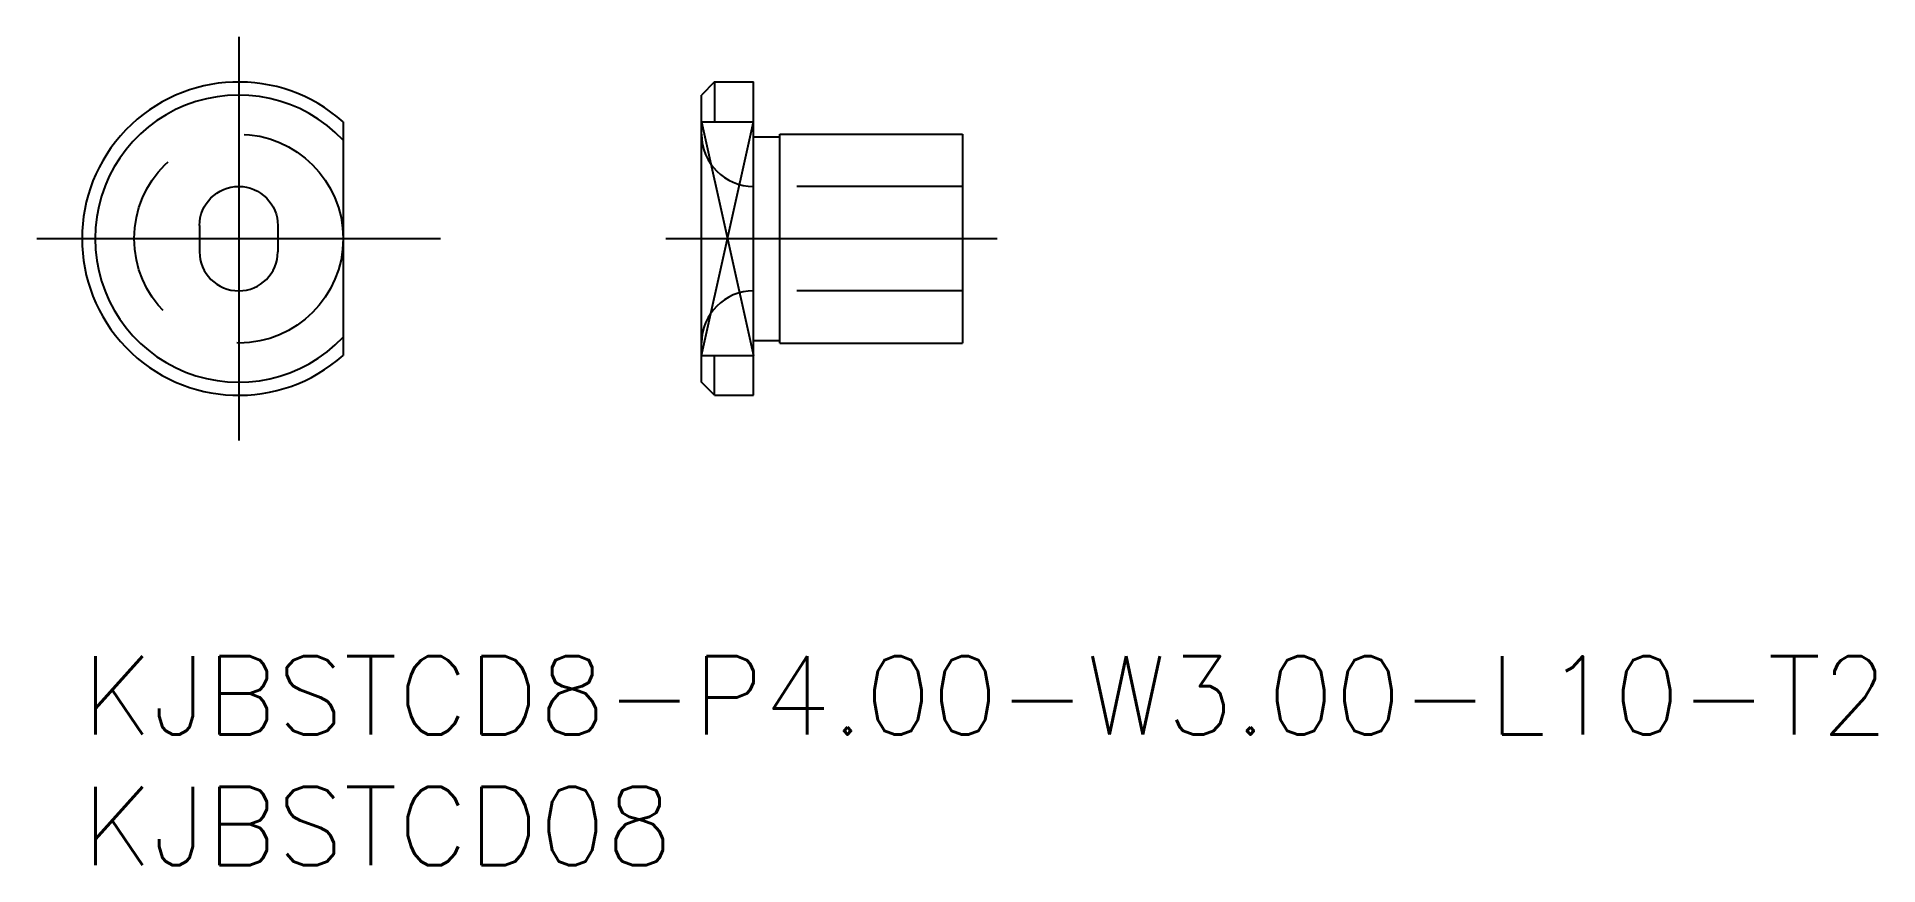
# Model space of a CAD drawing. Extents: x -1.7 to 68.8, y -8 to 23.7.
import ezdxf

# ---------------------------------------------------------------- set-up
doc = ezdxf.new("R2010")
doc.units = 0
doc.header["$LTSCALE"] = 0.5
doc.linetypes.add('CENTER', pattern=[50.8, 31.75, -6.35, 6.35, -6.35])
doc.linetypes.add('DASHED', pattern=[19.05, 12.7, -6.35])
for name, color, linetype in [('MSM_CENTER', 1, 'CENTER'), ('MSM_CONTINUOUS', 7, 'CONTINUOUS'), ('MSM_DASHED', 4, 'DASHED'), ('MSM_NARROW', 5, 'CONTINUOUS'), ('MSM_PART_NUMBER', 7, 'CONTINUOUS')]:
    doc.layers.add(name, color=color, linetype=linetype)
doc.styles.get("Standard").update_dxf_attribs({"font": 'txt.shx', "height": 3, "bigfont": 'bigfont.shx'})

# ---------------------------------------------------------------- blocks, each defined once
blk = doc.blocks.new('*U8')
at = {"layer": 'MSM_PART_NUMBER'}
blk.add_text('KJBSTCD8-P4.00-W3.00-L10-T2', height=3, dxfattribs=at).set_placement((0, -3))
blk = doc.blocks.new('*U9')
at = {"layer": 'MSM_PART_NUMBER'}
blk.add_text('KJBSTCD08', height=3, dxfattribs=at).set_placement((0, -8))

msp = doc.modelspace()

# ---------------------------------------------------------------- linework, layer by layer
at = {"layer": 'MSM_CENTER'}
for p, q in [((6, 23.731), (6, 8.269)), ((-1.731, 16), (13.731, 16)), ((22.357, 16), (35.041, 16))]:
    msp.add_line(p, q, dxfattribs=at)
at = {"layer": 'MSM_CONTINUOUS'}
for p, q in [((24.221, 22), (23.721, 21.5)), ((24.221, 22), (24.221, 20.472)), ((24.221, 22), (25.721, 22)), ((25.721, 10), (25.721, 22)), ((23.721, 10.5), (23.721, 21.5)), ((10, 20.472), (10, 11.528)), ((23.721, 20.472), (25.721, 20.472)), ((25.721, 19.9), (26.721, 19.9)), ((26.721, 20), (33.721, 20)), ((26.721, 12), (26.721, 20)), ((33.721, 20), (33.721, 12)), ((4.5, 16.5), (4.5, 15.5)), ((7.5, 16.5), (7.5, 15.5)), ((25.721, 12.1), (26.721, 12.1)), ((26.721, 12), (33.721, 12)), ((23.721, 11.528), (25.721, 11.528)), ((24.221, 10), (24.221, 11.528)), ((24.221, 10), (23.721, 10.5)), ((24.221, 10), (25.721, 10))]:
    msp.add_line(p, q, dxfattribs=at)
for centre, radius, start, end in [((6, 16), 6, 48.18969, 311.81031), ((6, 16), 5.5, 43.34176, 316.65824), ((6, 15.5), 1.5, 180, 0)]:
    msp.add_arc(centre, radius, start, end, dxfattribs=at)
at = {"layer": 'MSM_CONTINUOUS', "extrusion": (0, 0, -1)}
msp.add_arc((-6, 16.5), 1.5, 0, 180, dxfattribs=at)
at = {"layer": 'MSM_DASHED'}
for p, q in [((33.721, 18), (25.721, 18)), ((33.721, 14), (25.721, 14))]:
    msp.add_line(p, q, dxfattribs=at)
msp.add_circle((6, 16), 4, dxfattribs=at)
for centre, start, end in [((25.721, 20), 180, 270), ((25.721, 12), 90, 180)]:
    msp.add_arc(centre, 2, start, end, dxfattribs=at)
at = {"layer": 'MSM_NARROW'}
for p, q in [((23.721, 20.472), (25.721, 11.528)), ((23.721, 11.528), (25.721, 20.472))]:
    msp.add_line(p, q, dxfattribs=at)

# ---------------------------------------------------------------- block references
at = {"layer": 'MSM_CONTINUOUS'}
for name in ['*U8', '*U9']:
    msp.add_blockref(name, (0, 0), dxfattribs=at)

doc.saveas('drawing.dxf')
